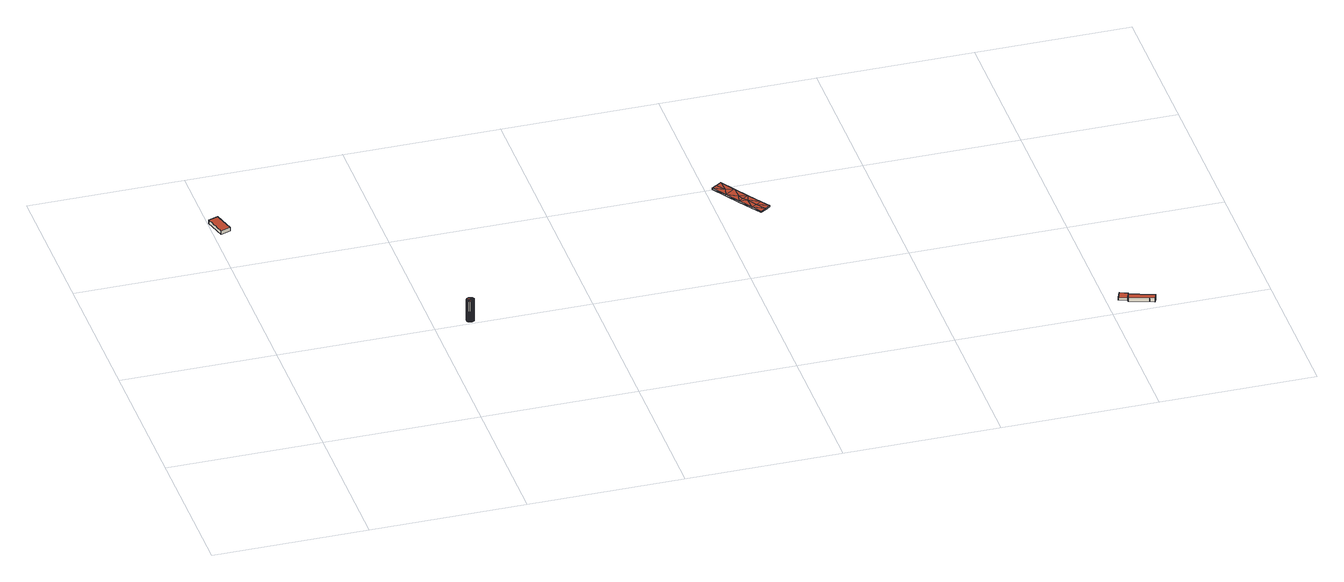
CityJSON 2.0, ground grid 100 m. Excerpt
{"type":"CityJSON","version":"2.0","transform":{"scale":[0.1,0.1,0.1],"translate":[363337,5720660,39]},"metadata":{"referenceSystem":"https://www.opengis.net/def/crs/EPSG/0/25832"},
"CityObjects":{
"building1":{"type":"Building","attributes":{"Geometrietyp2DReferenz":"3000","Gemeindeschluessel":"05513000","function":"31001_2463","roofType":"1000","measuredHeight":2.59},"address":[{"country":"Germany","locality":"Gelsenkirchen","thoroughfareNumber":"42","thoroughfareName":"Altendorfer Straße"}],"geometry":[{"type":"Solid","lod":"2","boundaries":[[[[0,1,2,3]],[[4,5,1,0]],[[6,7,5,4]],[[3,2,7,6]],[[4,0,3,6]],[[1,5,7,2]]]],"semantics":{"surfaces":[{"type":"WallSurface"},{"type":"RoofSurface"},{"type":"GroundSurface"}],"values":[[0,0,0,0,1,2]]}}]},
"building2":{"type":"Building","attributes":{"Geometrietyp2DReferenz":"1000","Gemeindeschluessel":"05513000","function":"51002_1251","roofType":"9999","measuredHeight":15},"geometry":[{"type":"Solid","lod":"2","boundaries":[[[[8,9,10]],[[9,11,10]],[[12,13,8]],[[13,9,8]],[[14,15,12]],[[15,13,12]],[[16,17,14]],[[17,15,14]],[[18,19,16]],[[19,17,16]],[[20,21,18]],[[21,19,18]],[[22,23,20]],[[23,21,20]],[[24,25,22]],[[25,23,22]],[[26,27,24]],[[27,25,24]],[[28,29,26]],[[29,27,26]],[[30,31,28]],[[31,29,28]],[[32,33,30]],[[33,31,30]],[[34,35,32]],[[35,33,32]],[[36,37,34]],[[37,35,34]],[[38,39,36]],[[39,37,36]],[[40,41,38]],[[41,39,38]],[[42,43,40]],[[43,41,40]],[[44,45,42]],[[45,43,42]],[[46,47,44]],[[47,45,44]],[[10,11,46]],[[11,47,46]],[[11,9,47]],[[9,13,47]],[[13,15,47]],[[15,17,47]],[[17,19,47]],[[19,21,47]],[[21,23,47]],[[23,25,47]],[[25,27,47]],[[27,29,47]],[[29,31,47]],[[31,33,47]],[[33,35,47]],[[35,37,47]],[[37,39,47]],[[39,41,47]],[[41,43,47]],[[43,45,47]],[[8,10,12]],[[10,46,12]],[[46,44,12]],[[44,42,12]],[[42,40,12]],[[40,38,12]],[[38,36,12]],[[36,34,12]],[[34,32,12]],[[32,30,12]],[[30,28,12]],[[28,26,12]],[[26,24,12]],[[24,22,12]],[[22,20,12]],[[20,18,12]],[[18,16,12]],[[16,14,12]]]],"semantics":{"surfaces":[{"type":"WallSurface"},{"type":"GroundSurface"},{"type":"RoofSurface"}],"values":[[0,0,0,0,0,0,0,0,0,0,0,0,0,0,0,0,0,0,0,0,0,0,0,0,0,0,0,0,0,0,0,0,0,0,0,0,0,0,0,0,1,1,1,1,1,1,1,1,1,1,1,1,1,1,1,1,1,1,2,2,2,2,2,2,2,2,2,2,2,2,2,2,2,2,2,2]]}}]},
"building3":{"type":"Building","attributes":{"Geometrietyp2DReferenz":"2000","Gemeindeschluessel":"05513000","function":"53001_1800","roofType":"9999","measuredHeight":1},"geometry":[{"type":"Solid","lod":"2","boundaries":[[[[48,49,50]],[[49,51,50]],[[52,53,48]],[[53,49,48]],[[54,55,52]],[[55,53,52]],[[56,57,54]],[[57,55,54]],[[58,59,56]],[[59,57,56]],[[60,61,58]],[[61,59,58]],[[62,63,60]],[[63,61,60]],[[64,65,62]],[[65,63,62]],[[66,67,64]],[[67,65,64]],[[68,69,66]],[[69,67,66]],[[70,71,72]],[[72,71,68]],[[71,69,68]],[[73,70,72]],[[50,51,73]],[[51,70,73]],[[59,61,74]],[[74,61,63]],[[74,63,65]],[[74,65,67]],[[74,67,59]],[[59,67,75]],[[75,67,69]],[[75,69,76]],[[76,69,77]],[[77,69,71]],[[77,71,78]],[[78,71,70]],[[78,70,51]],[[51,49,53]],[[51,53,78]],[[78,53,77]],[[77,53,55]],[[77,55,76]],[[76,55,57]],[[76,57,75]],[[75,57,59]],[[58,79,60]],[[79,62,60]],[[79,64,62]],[[79,66,64]],[[79,58,66]],[[58,80,66]],[[80,68,66]],[[80,81,68]],[[81,82,68]],[[82,72,68]],[[82,83,72]],[[83,73,72]],[[83,50,73]],[[50,52,48]],[[50,83,52]],[[83,82,52]],[[82,54,52]],[[82,81,54]],[[81,56,54]],[[81,80,56]],[[80,58,56]]]],"semantics":{"surfaces":[{"type":"WallSurface"},{"type":"GroundSurface"},{"type":"RoofSurface"}],"values":[[0,0,0,0,0,0,0,0,0,0,0,0,0,0,0,0,0,0,0,0,0,0,0,0,0,0,1,1,1,1,1,1,1,1,1,1,1,1,1,1,1,1,1,1,1,1,1,2,2,2,2,2,2,2,2,2,2,2,2,2,2,2,2,2,2,2,2,2]]}}]},
"building4":{"type":"Building","attributes":{"Geometrietyp2DReferenz":"3000","Gemeindeschluessel":"05513000","function":"31001_2463","roofType":"1000","measuredHeight":2.02},"address":[{"country":"Germany","locality":"Gelsenkirchen","thoroughfareNumber":"6","thoroughfareName":"Auf der Kämpe"}],"geometry":[{"type":"Solid","lod":"2","boundaries":[[[[84,85,86,87]],[[88,89,85,84]],[[90,91,89,88]],[[87,86,91,90]],[[88,84,87,90]],[[85,89,91,86]]]],"semantics":{"surfaces":[{"type":"WallSurface"},{"type":"RoofSurface"},{"type":"GroundSurface"}],"values":[[0,0,0,0,1,2]]}}]},
"building5":{"type":"Building","attributes":{"Geometrietyp2DReferenz":"3000","Gemeindeschluessel":"05513000","function":"31001_2724","roofType":"1000","measuredHeight":2.64},"address":[{"country":"Germany","locality":"Gelsenkirchen","thoroughfareNumber":"6","thoroughfareName":"Auf der Kämpe"}],"geometry":[{"type":"Solid","lod":"2","boundaries":[[[[92,93,94,95]],[[96,97,93,92]],[[98,99,97,96]],[[100,101,99,98]],[[102,103,101,100]],[[104,105,103,102]],[[106,107,105,104]],[[108,109,107,106]],[[110,111,109,108]],[[95,94,111,110]],[[108,106,104,102,100,98,96,92,95,110]],[[93,97,99,101,103,105,107,109,111,94]]]],"semantics":{"surfaces":[{"type":"WallSurface"},{"type":"RoofSurface"},{"type":"GroundSurface"}],"values":[[0,0,0,0,0,0,0,0,0,0,1,2]]}}]}
},
"vertices":[
[109,2386,26],[109,2386,0],[68,2523,0],[68,2523,26],[47,2368,26],[47,2368,0],[6,2504,26],[6,2504,0],
[1254,1038,158],[1254,1038,11],[1249,1045,158],[1249,1045,11],[1256,1031,158],[1256,1031,11],[1256,1023,158],[1256,1023,11],[1254,1016,158],[1254,1016,11],[1249,1009,158],[1249,1009,11],[1243,1005,158],[1243,1005,11],[1235,1002,158],[1235,1002,11],[1228,1002,158],[1228,1002,11],[1220,1005,158],[1220,1005,11],[1214,1009,158],[1214,1009,11],[1209,1016,158],[1209,1016,11],[1207,1023,158],[1207,1023,11],[1207,1031,158],[1207,1031,11],[1209,1038,158],[1209,1038,11],[1214,1045,158],[1214,1045,11],[1220,1049,158],[1220,1049,11],[1228,1052,158],[1228,1052,11],[1235,1052,158],[1235,1052,11],[1243,1049,158],[1243,1049,11],
[3248,1624,46],[3248,1624,36],[3281,1646,46],[3281,1646,36],[3209,1683,46],[3209,1683,36],[3151,1771,45],[3151,1771,35],[3151,1772,45],[3151,1772,35],[3092,1862,45],[3092,1862,35],[3033,1954,45],[3033,1954,35],[3066,1976,45],[3066,1976,35],[3100,1998,45],[3100,1998,35],[3160,1905,45],[3160,1905,35],[3218,1815,45],[3218,1815,35],[3315,1668,36],[3276,1727,36],[3276,1727,46],[3315,1668,46],[3104,1917,35],[3164,1825,35],[3184,1793,35],[3204,1763,36],[3243,1705,36],[3104,1917,45],[3164,1825,45],[3184,1793,45],[3204,1763,46],[3243,1705,46],
[5131,121,59],[5131,121,39],[5080,140,39],[5080,140,59],[5112,68,59],[5112,68,39],[5060,88,59],[5060,88,39],
[5189,78,66],[5189,78,40],[5126,97,40],[5126,97,66],[5251,56,66],[5251,56,40],[5265,53,66],[5265,53,40],[5284,45,66],[5284,45,40],[5279,31,66],[5279,31,40],[5271,7,66],[5271,7,40],[5238,19,66],[5238,19,40],[5239,21,66],[5239,21,40],[5114,58,66],[5114,58,40]
]}
